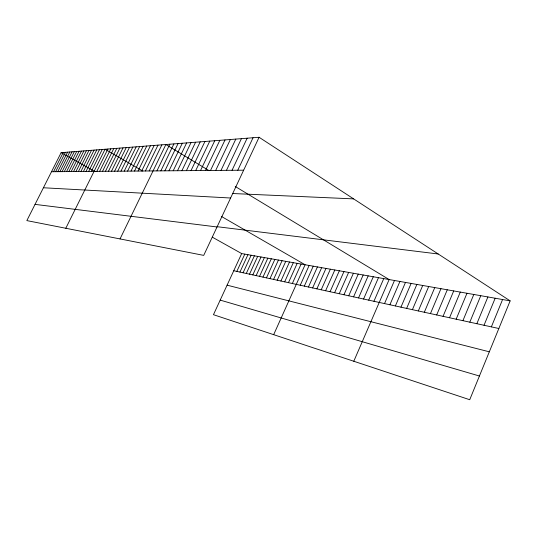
<?xml version="1.0" encoding="UTF-8"?>
<svg xmlns="http://www.w3.org/2000/svg" width="537" height="537" viewBox="0 0 537 537"><rect width="100%" height="100%" fill="white"/><g stroke="black" fill="none" stroke-linecap="round" stroke-linejoin="round"><path stroke-width="0.81" d="M491.362 326.872L502.578 299.539M510.15 300.868L469.727 399.723L213.458 314.689L241.684 253.578L510.15 300.868L259.082 137.277L61.124 152.669L26.85 220.606L203.718 255.384L259.082 137.277M484.025 325.268L495.161 298.23M476.843 323.704L487.898 296.948M462.914 320.67L473.815 294.471M469.808 322.173L480.783 295.699M456.155 319.2L466.982 293.262M443.045 316.34L453.718 290.926M449.536 317.756L460.283 292.088M436.682 314.957L447.281 289.792M424.317 312.259L434.769 287.59M430.439 313.595L440.964 288.684M412.409 309.668L422.726 285.469M418.31 310.95L428.687 286.523M400.951 307.171L411.12 283.429M406.63 308.406L416.866 284.435M395.373 305.956L405.475 282.428M384.519 303.593L394.487 280.495M389.896 304.761L399.931 281.455M373.927 301.284L383.76 278.609M353.789 361.253L389.144 279.555L235.206 186.453M363.576 299.028L373.282 276.763M368.704 300.143L378.478 277.676M353.588 296.854L363.166 274.978M358.541 297.934L368.181 275.864M343.942 294.753L353.393 273.259M348.728 295.793L358.239 274.112M334.618 292.719L343.948 271.594M339.243 293.726L348.634 272.42M325.61 290.759L334.82 269.983M330.074 291.732L339.344 270.782M312.628 287.926L321.67 267.668M316.884 288.852L325.979 268.426M321.213 289.799L330.362 269.198M304.325 286.12L313.246 266.184M308.446 287.013L317.421 266.923M292.343 283.509L301.103 264.05M273.669 334.672L305.09 264.748L221.311 216.377M300.264 285.234L309.137 265.459M284.664 281.838L293.316 262.674M288.47 282.663L297.183 263.358M273.568 279.421L282.066 260.693M277.213 280.213L285.758 261.344M280.911 281.019L289.51 262.002M262.962 277.105L271.313 258.8M266.446 277.864L274.843 259.418M269.983 278.636L278.428 260.056M252.813 274.897L261.016 256.988M256.142 275.622L264.399 257.579M259.532 276.36L267.829 258.183M243.08 272.776L251.148 255.25M246.282 273.474L254.39 255.82M249.524 274.179L257.679 256.397M236.824 271.413L244.791 254.129M239.932 272.091L247.946 254.686M237.777 170.242L253.041 137.747M226.466 170.33L241.415 138.653M232.044 170.289L247.154 138.204M215.706 170.417L230.353 139.513M221.016 170.377L235.817 139.09M205.47 170.498L219.828 140.332M210.524 170.457L225.03 139.929M191.004 170.618L204.939 141.486M195.71 170.578L209.786 141.11M200.536 170.538L214.746 140.728M181.902 170.685L195.575 142.218M186.399 170.652L200.207 141.855M169.001 170.793L182.291 143.251M173.203 170.759L186.621 142.909M177.505 170.726L191.051 142.567M160.858 170.853L173.907 143.903M164.886 170.826L178.056 143.58M149.185 170.947L161.885 144.836M120.033 238.925L165.873 144.527L209.141 170.692M156.918 170.887L169.846 144.218M138.056 171.041L150.42 145.728M141.687 171.008L154.159 145.433M145.399 170.981L157.985 145.138M124.242 171.149L136.176 146.836M127.591 171.122L139.633 146.567M131.008 171.095L143.157 146.292M134.498 171.068L146.749 146.01M114.576 171.229L126.215 147.608M117.737 171.202L129.471 147.353M120.953 171.175L132.793 147.098M102.527 171.323L113.784 148.574M105.453 171.296L116.804 148.34M108.434 171.276L119.885 148.098M111.474 171.249L123.02 147.856M91.33 171.41L102.238 149.474M65.809 228.265L105.051 149.252L142.802 171.048M96.828 171.37L107.91 149.031M99.647 171.343L110.817 148.803M80.912 171.498L91.485 150.306M83.45 171.478L94.103 150.105M86.034 171.457L96.767 149.897M88.659 171.431L99.479 149.689M68.857 171.592L79.04 151.273M71.186 171.571L81.449 151.092M73.556 171.551L83.893 150.897M75.965 171.538L86.383 150.702M78.422 171.518L88.914 150.508M57.754 171.679L67.575 152.166M59.902 171.665L69.797 151.991M62.091 171.645L72.052 151.817M64.306 171.625L74.341 151.642M66.561 171.612L76.67 151.461M53.559 171.712L63.245 152.501M55.64 171.699L65.393 152.333M51.512 171.733L243.65 170.195M232.367 193.508L353.628 198.885M43.423 187.762L230.615 198.012M217.31 226.721L438.212 253.994M35.039 204.375L217.035 226.97M233.756 270.742L498.853 328.503M227.091 285.167L489.321 351.802M220.19 300.109L479.42 376.014M61.124 152.669L95.083 171.645M212.337 237.179L241.684 253.578"/></g></svg>
